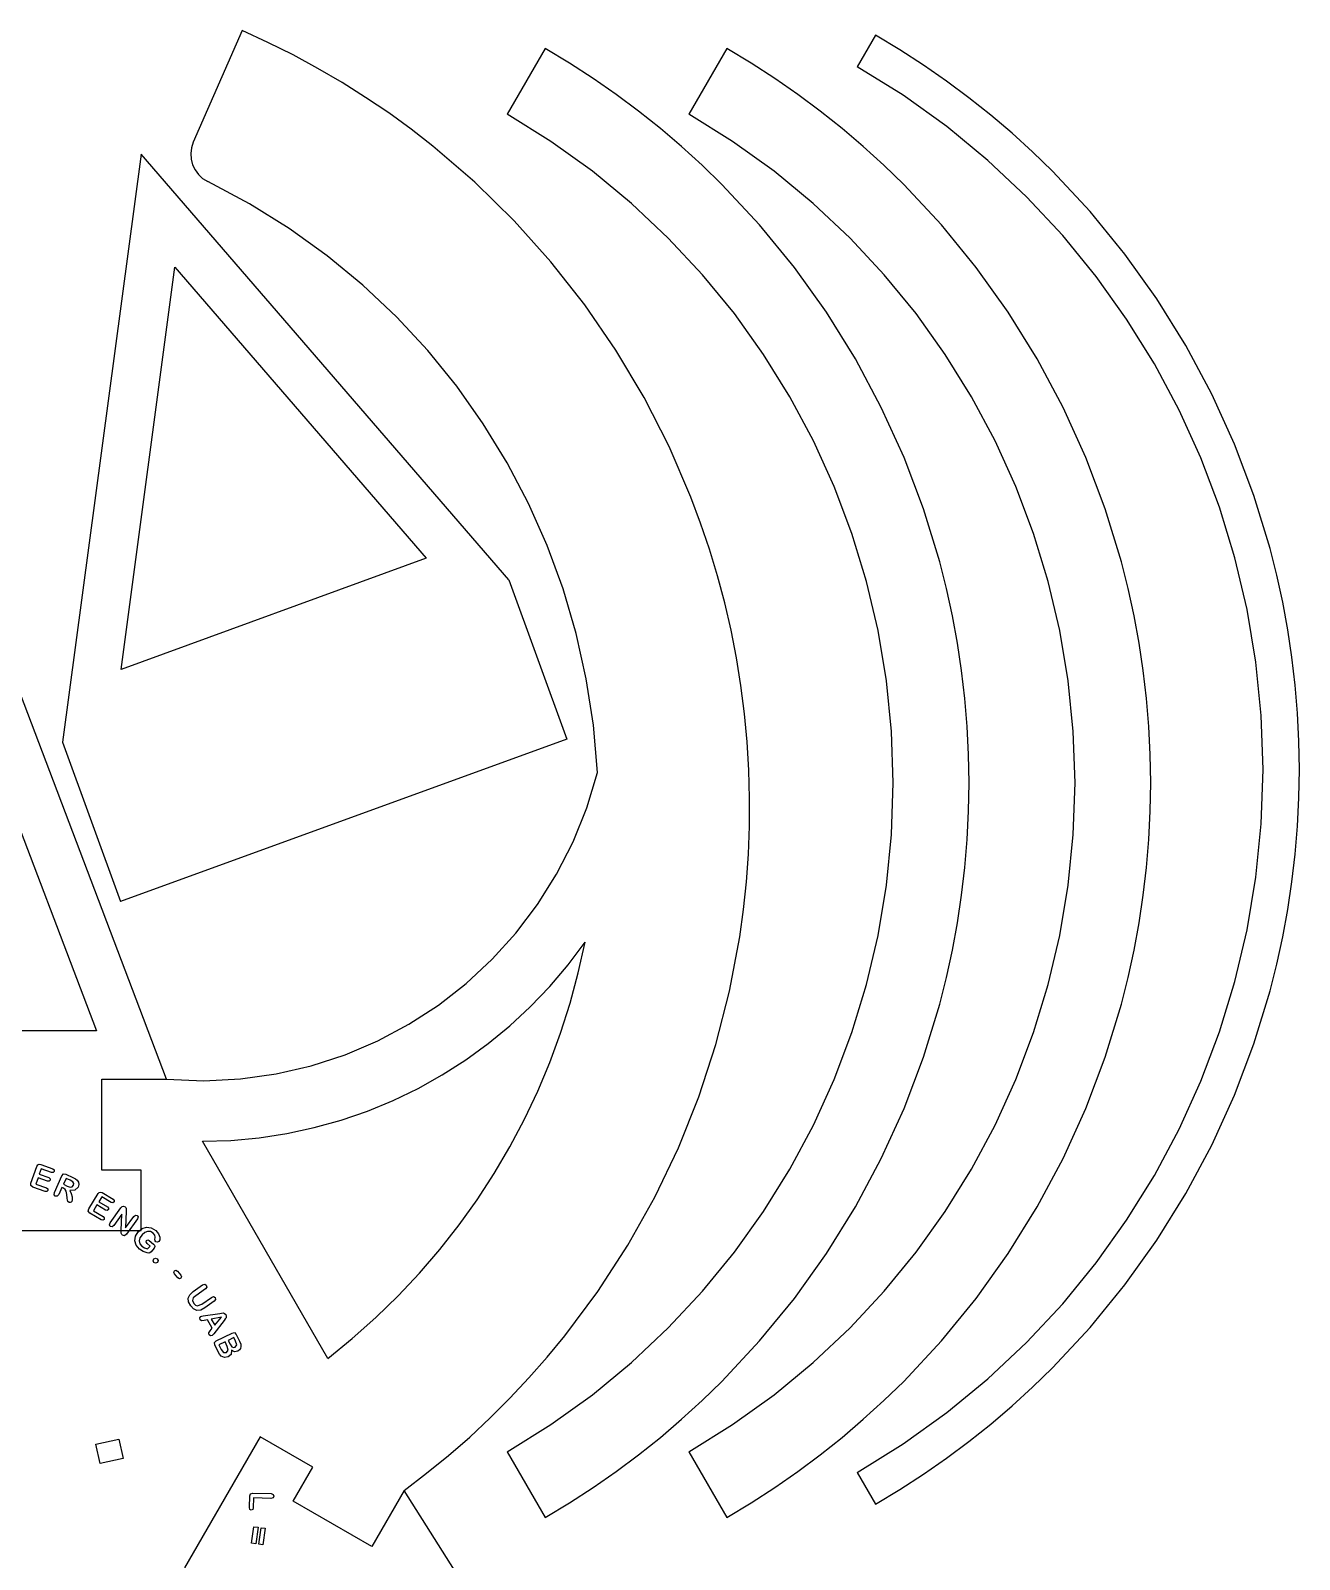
# Model space of a CAD drawing. Extents: x -180 to 1008, y 54 to 897.
# Drawn here: x 325.1 to 534.6, y 325.3 to 577.7 of the extents above; entities that cross this region are included whole.
import ezdxf

# ---------------------------------------------------------------- set-up
doc = ezdxf.new("R2010")
doc.units = 0

msp = doc.modelspace()

# ---------------------------------------------------------------- linework, layer by layer
at = {"layer": 'Visible'}
for p, q in [((360.018062, 577.711894), (351.945634, 559.298768)), ((364.270531, 575.762599), (360.01785, 577.711761)), ((368.437873, 573.682142), (364.270531, 575.762599)), ((464.578617, 576.949101), (461.578246, 571.752955)), ((468.5897, 574.542999), (464.57785, 576.949157)), ((372.517694, 571.473357), (368.437873, 573.682142)), ((410.02954, 574.745389), (403.777444, 563.919975)), ((414.04012, 572.339184), (410.02827, 574.745342)), ((440.027961, 574.745389), (433.77851, 563.919975)), ((444.040075, 572.339184), (440.028225, 574.745342)), ((472.502254, 572.015757), (468.5897, 574.542999)), ((376.507813, 569.139208), (372.517694, 571.473357)), ((417.952674, 569.811942), (414.04012, 572.339184)), ((447.952629, 569.811942), (444.040075, 572.339184)), ((469.162663, 567.031042), (461.577876, 571.75301)), ((476.313672, 569.370618), (472.502254, 572.015757)), ((380.406051, 566.682662), (376.507813, 569.139208)), ((421.764093, 567.166803), (417.952674, 569.811942)), ((451.764048, 567.166803), (447.952629, 569.811942)), ((480.022114, 566.61077), (476.313672, 569.370618)), ((384.210226, 564.106683), (380.406051, 566.682662)), ((425.472535, 564.406955), (421.764093, 567.166803)), ((455.47249, 564.406955), (451.764048, 567.166803)), ((476.360245, 561.857698), (469.162663, 567.031042)), ((483.62574, 563.739401), (480.022114, 566.61077)), ((387.918158, 561.414237), (384.210226, 564.106683)), ((410.995133, 559.427119), (403.778264, 563.920036)), ((429.076161, 561.535586), (425.472535, 564.406955)), ((440.995088, 559.427119), (433.778219, 563.920036)), ((459.076116, 561.535586), (455.47249, 564.406955)), ((487.122708, 560.759699), (483.62574, 563.739401)), ((391.527666, 558.60829), (387.918158, 561.414237)), ((432.573129, 558.555884), (429.076161, 561.535586)), ((462.573084, 558.555884), (459.076116, 561.535586)), ((483.156528, 556.257387), (476.360245, 561.857698)), ((490.511179, 557.674851), (487.122708, 560.759699)), ((351.641342, 558.363095), (351.526415, 557.413319)), ((351.946666, 559.298882), (351.641342, 558.363095)), ((398.442685, 552.667754), (391.527666, 558.60829)), ((417.843578, 554.50472), (410.995133, 559.427119)), ((435.9616, 555.471036), (432.573129, 558.555884)), ((447.843533, 554.50472), (440.995088, 559.427119)), ((465.961555, 555.471036), (462.573084, 558.555884)), ((343.349333, 557.330536), (330.376828, 460.223547)), ((404.049965, 487.036653), (343.349333, 557.330536)), ((351.526415, 557.413319), (351.592859, 556.474179)), ((351.592859, 556.474179), (351.831644, 555.570295)), ((351.831644, 555.570295), (352.233742, 554.726293)), ((439.239732, 552.284231), (435.9616, 555.471036)), ((469.239687, 552.284231), (465.961555, 555.471036)), ((489.53742, 550.254519), (483.156528, 556.257387)), ((493.789311, 554.488046), (490.511179, 557.674851)), ((352.233742, 554.726293), (352.790126, 553.966794)), ((352.790126, 553.966794), (353.491765, 553.316422)), ((353.491765, 553.316422), (354.329633, 552.7998)), ((361.22528, 549.133691), (354.329607, 552.7998)), ((424.310191, 549.176066), (417.843578, 554.50472)), ((454.310146, 549.176066), (447.843533, 554.50472)), ((500.007199, 547.821313), (493.789311, 554.488046)), ((404.937839, 546.308797), (398.442685, 552.667754)), ((445.457621, 545.617498), (439.239732, 552.284231)), ((475.457576, 545.617498), (469.239687, 552.284231)), ((495.488828, 543.873503), (489.53742, 550.254519)), ((367.80322, 545.044131), (361.22528, 549.133691)), ((430.381562, 543.464382), (424.310191, 549.176066)), ((460.381517, 543.464382), (454.310146, 549.176066)), ((505.761649, 540.785004), (500.007199, 547.821313)), ((410.995681, 539.555145), (404.937839, 546.308797)), ((451.21207, 538.581189), (445.457621, 545.617498)), ((481.212025, 538.581189), (475.457576, 545.617498)), ((374.049382, 540.552411), (367.80322, 545.044131)), ((436.044282, 537.392893), (430.381562, 543.464382)), ((466.044237, 537.392893), (460.381517, 543.464382)), ((500.996659, 537.13875), (495.488828, 543.873503)), ((379.949723, 535.679825), (374.049382, 540.552411)), ((511.037936, 533.40462), (505.761649, 540.785004)), ((340.055274, 472.259428), (348.924096, 538.63563)), ((348.924096, 538.63563), (390.413357, 490.587357)), ((416.598765, 532.43052), (410.995681, 539.555145)), ((456.488357, 531.200805), (451.21207, 538.581189)), ((486.488313, 531.200805), (481.212025, 538.581189)), ((385.490198, 530.447667), (379.949723, 535.679825)), ((441.284942, 530.984826), (436.044282, 537.392893)), ((471.284897, 530.984826), (466.044237, 537.392893)), ((506.04682, 530.074669), (500.996659, 537.13875)), ((515.821336, 525.705665), (511.037936, 533.40462)), ((390.656764, 524.877228), (385.490198, 530.447667)), ((421.729646, 524.958646), (416.598765, 532.43052)), ((446.090133, 524.263405), (441.284942, 530.984826)), ((461.271758, 523.50185), (456.488357, 531.200805)), ((476.090088, 524.263405), (471.284897, 530.984826)), ((491.271713, 523.50185), (486.488313, 531.200805)), ((510.625218, 522.705668), (506.04682, 530.074669)), ((520.097126, 517.713641), (515.821336, 525.705665)), ((395.435377, 518.989802), (390.656764, 524.877228)), ((426.370878, 517.163247), (421.729646, 524.958646)), ((450.446444, 517.251856), (446.090133, 524.263405)), ((465.547548, 515.509826), (461.271758, 523.50185)), ((480.446399, 517.251856), (476.090088, 524.263405)), ((495.547503, 515.509826), (491.271713, 523.50185)), ((514.71776, 515.056159), (510.625218, 522.705668)), ((399.811994, 512.806682), (395.435377, 518.989802)), ((523.850582, 509.45405), (520.097126, 517.713641)), ((430.505014, 509.068047), (426.370878, 517.163247)), ((454.340468, 509.973405), (450.446444, 517.251856)), ((469.301004, 507.250235), (465.547548, 515.509826)), ((484.340423, 509.973405), (480.446399, 517.251856)), ((499.300959, 507.250235), (495.547503, 515.509826)), ((518.310354, 507.150551), (514.71776, 515.056159)), ((403.772569, 506.34916), (399.811994, 512.806682)), ((457.758794, 502.451278), (454.340468, 509.973405)), ((487.758749, 502.451278), (484.340423, 509.973405)), ((434.114608, 500.696769), (430.505014, 509.068047)), ((527.066979, 500.952396), (523.850582, 509.45405)), ((407.30306, 499.638529), (403.772569, 506.34916)), ((472.517401, 498.74858), (469.301004, 507.250235)), ((502.517356, 498.74858), (499.300959, 507.250235)), ((521.388906, 499.013253), (518.310354, 507.150551)), ((460.688013, 494.708699), (457.758794, 502.451278)), ((490.687968, 494.708699), (487.758749, 502.451278)), ((435.717251, 496.415015), (434.114608, 500.696769)), ((529.731594, 492.23418), (527.066979, 500.952396)), ((410.389423, 492.696083), (407.30306, 499.638529)), ((475.182016, 490.030365), (472.517401, 498.74858)), ((505.181971, 490.030365), (502.517356, 498.74858)), ((523.939324, 490.668674), (521.388906, 499.013253)), ((437.182216, 492.073138), (435.717251, 496.415015)), ((463.114717, 486.768895), (460.688013, 494.708699)), ((493.114672, 486.768895), (490.687968, 494.708699)), ((413.017614, 485.543114), (410.389423, 492.696083)), ((530.852382, 487.801832), (529.731594, 492.23418)), ((347.553557, 404.598411), (314.557411, 491.413385)), ((390.413357, 490.587357), (340.055274, 472.259428)), ((438.507322, 487.674103), (437.182216, 492.073138)), ((476.302804, 485.598016), (475.182016, 490.030365)), ((506.302759, 485.598016), (505.181971, 490.030365)), ((525.947514, 482.141226), (523.939324, 490.668674)), ((439.69039, 483.220876), (438.507322, 487.674103)), ((531.829703, 483.324906), (530.852382, 487.801832)), ((404.049965, 487.036653), (413.625223, 460.725197)), ((415.173588, 478.200916), (413.017614, 485.543114)), ((465.025495, 478.655092), (463.114717, 486.768895)), ((477.280125, 481.12109), (476.302804, 485.598016)), ((495.02545, 478.655092), (493.114672, 486.768895)), ((507.28008, 481.12109), (506.302759, 485.598016)), ((440.729238, 478.716423), (439.69039, 483.220876)), ((527.399384, 473.455316), (525.947514, 482.141226)), ((532.661716, 478.806592), (531.829703, 483.324906)), ((478.112139, 476.602776), (477.280125, 481.12109)), ((508.112094, 476.602776), (507.28008, 481.12109)), ((416.843303, 470.69078), (415.173588, 478.200916)), ((441.621685, 474.163708), (440.729238, 478.716423)), ((466.406938, 470.390514), (465.025495, 478.655092)), ((496.406893, 470.390514), (495.02545, 478.655092)), ((533.346582, 474.250076), (532.661716, 478.806592)), ((478.797004, 472.04626), (478.112139, 476.602776)), ((508.796959, 472.04626), (508.112094, 476.602776)), ((442.365551, 469.565698), (441.621685, 474.163708)), ((479.332881, 467.454731), (478.797004, 472.04626)), ((509.332836, 467.454731), (508.796959, 472.04626)), ((528.280841, 464.635355), (527.399384, 473.455316)), ((533.882459, 469.658547), (533.346582, 474.250076)), ((313.401183, 471.939547), (335.954238, 412.598607)), ((418.012715, 463.034), (416.843303, 470.69078)), ((442.958655, 464.925357), (442.365551, 469.565698)), ((467.245638, 461.998387), (466.406938, 470.390514)), ((497.245593, 461.998387), (496.406893, 470.390514)), ((534.267507, 465.035192), (533.882459, 469.658547)), ((479.717929, 462.831376), (479.332881, 467.454731)), ((509.717884, 462.831376), (509.332836, 467.454731)), ((443.396971, 460.267846), (442.958655, 464.925357)), ((528.577791, 455.705753), (528.280841, 464.635355)), ((534.499885, 460.3832), (534.267507, 465.035192)), ((418.667778, 455.251869), (418.012715, 463.034)), ((467.528184, 453.501937), (467.245638, 461.998387)), ((479.950308, 458.179383), (479.717929, 462.831376)), ((497.528139, 453.501937), (497.245593, 461.998387)), ((509.950263, 458.179383), (509.717884, 462.831376)), ((330.376828, 460.223547), (339.952087, 433.911826)), ((413.625223, 460.725197), (339.952087, 433.911826)), ((443.678914, 455.618594), (443.396971, 460.267846)), ((534.577754, 455.705757), (534.499885, 460.3832)), ((480.028176, 453.501941), (479.950308, 458.179383)), ((510.028131, 453.501941), (509.950263, 458.179383)), ((416.900794, 449.371336), (418.667778, 455.251869)), ((443.80596, 450.980973), (443.678914, 455.618594)), ((528.280841, 446.776151), (528.577791, 455.705753)), ((534.499885, 451.028315), (534.577754, 455.705757)), ((467.245638, 445.005487), (467.528184, 453.501937)), ((479.950308, 448.824499), (480.028176, 453.501941)), ((497.245593, 445.005487), (497.528139, 453.501937)), ((509.950263, 448.824499), (510.028131, 453.501941)), ((414.645166, 443.75901), (416.900794, 449.371336)), ((443.779588, 446.358353), (443.80596, 450.980973)), ((534.267507, 446.376323), (534.499885, 451.028315)), ((479.717929, 444.172506), (479.950308, 448.824499)), ((509.717884, 444.172506), (509.950263, 448.824499)), ((527.399384, 437.95619), (528.280841, 446.776151)), ((443.601275, 441.754107), (443.779588, 446.358353)), ((466.406938, 436.61336), (467.245638, 445.005487)), ((496.406893, 436.61336), (497.245593, 445.005487)), ((533.882459, 441.752968), (534.267507, 446.376323)), ((411.9291, 438.434983), (414.645166, 443.75901)), ((443.2725, 437.171605), (443.601275, 441.754107)), ((479.332881, 439.549151), (479.717929, 444.172506)), ((509.332836, 439.549151), (509.717884, 444.172506)), ((533.346582, 437.161439), (533.882459, 441.752968)), ((478.797004, 434.957622), (479.332881, 439.549151)), ((508.796959, 434.957622), (509.332836, 439.549151)), ((408.780801, 433.419344), (411.9291, 438.434983)), ((442.794739, 432.614219), (443.2725, 437.171605)), ((525.947514, 429.27028), (527.399384, 437.95619)), ((532.661716, 432.604923), (533.346582, 437.161439)), ((465.025495, 428.348782), (466.406938, 436.61336)), ((478.112139, 430.401106), (478.797004, 434.957622)), ((495.02545, 428.348782), (496.406893, 436.61336)), ((508.112094, 430.401106), (508.796959, 434.957622)), ((405.228475, 428.732182), (408.780801, 433.419344)), ((442.169472, 428.085321), (442.794739, 432.614219)), ((531.829703, 428.086608), (532.661716, 432.604923)), ((477.280125, 425.882792), (478.112139, 430.401106)), ((507.28008, 425.882792), (508.112094, 430.401106)), ((523.939324, 420.742832), (525.947514, 429.27028)), ((401.300326, 424.393589), (405.228475, 428.732182)), ((413.818031, 423.456068), (416.634273, 427.214556)), ((415.511291, 422.134021), (416.634273, 427.214556)), ((440.482326, 419.12647), (442.169472, 428.085321)), ((463.114717, 420.234978), (465.025495, 428.348782)), ((493.114672, 420.234978), (495.02545, 428.348782)), ((530.852382, 423.609683), (531.829703, 428.086608)), ((397.02456, 420.423653), (401.300326, 424.393589)), ((476.302804, 421.405866), (477.280125, 425.882792)), ((506.302759, 421.405866), (507.28008, 425.882792)), ((410.799607, 419.898122), (413.818031, 423.456068)), ((414.164985, 417.127508), (415.511291, 422.134021)), ((529.731594, 419.177334), (530.852382, 423.609683)), ((392.429381, 416.842465), (397.02456, 420.423653)), ((407.59, 416.546443), (410.799607, 419.898122)), ((438.222886, 410.322024), (440.482326, 419.12647)), ((460.688013, 412.295174), (463.114717, 420.234978)), ((475.182016, 416.973517), (476.302804, 421.405866)), ((490.687968, 412.295174), (493.114672, 420.234978)), ((505.181971, 416.973517), (506.302759, 421.405866)), ((521.388906, 412.398253), (523.939324, 420.742832)), ((527.066979, 410.459119), (529.731594, 419.177334)), ((387.542995, 413.670115), (392.429381, 416.842465)), ((404.200208, 413.406751), (407.59, 416.546443)), ((412.599446, 412.201639), (414.164985, 417.127508)), ((472.517401, 408.255301), (475.182016, 416.973517)), ((502.517356, 408.255301), (505.181971, 416.973517)), ((335.954238, 412.598607), (282.365597, 412.599401)), ((382.393607, 410.926692), (387.542995, 413.670115)), ((400.641229, 410.484771), (404.200208, 413.406751)), ((410.818768, 407.363033), (412.599446, 412.201639)), ((457.758794, 404.552596), (460.688013, 412.295174)), ((487.758749, 404.552596), (490.687968, 412.295174)), ((518.310354, 404.260955), (521.388906, 412.398253)), ((377.009421, 408.632287), (382.393607, 410.926692)), ((396.924061, 407.786225), (400.641229, 410.484771)), ((435.402972, 401.698952), (438.222886, 410.322024)), ((523.850582, 401.957464), (527.066979, 410.459119)), ((365.649479, 405.470889), (371.418644, 406.806989)), ((371.418644, 406.806989), (377.009421, 408.632287)), ((393.059703, 405.316836), (396.924061, 407.786225)), ((408.827044, 402.618309), (410.818768, 407.363033)), ((469.301004, 399.753647), (472.517401, 408.255301)), ((499.300959, 399.753647), (502.517356, 408.255301)), ((336.85382, 404.598411), (347.553557, 404.598411)), ((336.85382, 389.59973), (336.85382, 404.598411)), ((347.553557, 404.598676), (347.553557, 404.59947)), ((347.553557, 404.59947), (347.553557, 404.59947)), ((347.553715, 404.598673), (353.68881, 404.346641)), ((353.68881, 404.346641), (359.730133, 404.644076)), ((359.730133, 404.644076), (365.649479, 405.470889)), ((389.059152, 403.082325), (393.059703, 405.316836)), ((454.340468, 397.030468), (457.758794, 404.552596)), ((484.340423, 397.030468), (487.758749, 404.552596)), ((514.71776, 396.355347), (518.310354, 404.260955)), ((384.933406, 401.088418), (389.059152, 403.082325)), ((406.628366, 397.974089), (408.827044, 402.618309)), ((432.034408, 393.284226), (435.402972, 401.698952)), ((520.097126, 393.697874), (523.850582, 401.957464)), ((376.350325, 397.845299), (380.693464, 399.340835)), ((380.693464, 399.340835), (384.933406, 401.088418)), ((465.547548, 391.494056), (469.301004, 399.753647)), ((495.547503, 391.494056), (499.300959, 399.753647)), ((367.398444, 395.633263), (371.914985, 396.607535)), ((371.914985, 396.607535), (376.350325, 397.845299)), ((404.226828, 393.436991), (406.628366, 397.974089)), ((450.446444, 389.752017), (454.340468, 397.030468)), ((480.446399, 389.752017), (484.340423, 397.030468)), ((510.625218, 388.705838), (514.71776, 396.355347)), ((353.47159, 394.348635), (358.165748, 394.498091)), ((374.160023, 358.51599), (353.472278, 394.34873)), ((358.165748, 394.498091), (362.811699, 394.928208)), ((362.811699, 394.928208), (367.398444, 395.633263)), ((401.626523, 389.013635), (404.226828, 393.436991)), ((428.129016, 385.104816), (432.034408, 393.284226)), ((461.271758, 383.502032), (465.547548, 391.494056)), ((491.271713, 383.502032), (495.547503, 391.494056)), ((515.821336, 385.70585), (520.097126, 393.697874)), ((325.13991, 387.421529), (326.143368, 390.205686)), ((326.143368, 390.205686), (326.286057, 390.451134)), ((326.286057, 390.451134), (326.48886, 390.546472)), ((326.48886, 390.546472), (326.768895, 390.499775)), ((326.850995, 389.816506), (326.523203, 388.906983)), ((326.523203, 388.906983), (328.079507, 388.346065)), ((326.768895, 390.499775), (328.749643, 389.785878)), ((328.541204, 389.207327), (326.850995, 389.816506)), ((328.541125, 389.207306), (328.541204, 389.207327)), ((328.834627, 389.190029), (328.541125, 389.207306)), ((328.749643, 389.785878), (328.985783, 389.609419)), ((328.999541, 389.370379), (328.834627, 389.190029)), ((328.985783, 389.609419), (328.999541, 389.370379)), ((330.262317, 388.659352), (330.521899, 388.951401)), ((330.521899, 388.951401), (330.90954, 388.902065)), ((330.90954, 388.902065), (332.090373, 388.365326)), ((343.351978, 389.59973), (336.85382, 389.59973)), ((343.351978, 379.599551), (343.351978, 389.59973)), ((398.831543, 384.710642), (401.626523, 389.013635)), ((446.090133, 382.740469), (450.446444, 389.752017)), ((476.090088, 382.740469), (480.446399, 389.752017)), ((506.04682, 381.336838), (510.625218, 388.705838)), ((325.119537, 387.032108), (325.13991, 387.421529)), ((325.434074, 386.795989), (325.119537, 387.032108)), ((327.472924, 386.06115), (325.434074, 386.795989)), ((326.319157, 388.341048), (325.939427, 387.287516)), ((325.939427, 387.287516), (327.687739, 386.657393)), ((327.875434, 387.780129), (326.319157, 388.341048)), ((327.687739, 386.657393), (327.92298, 386.478408)), ((327.93568, 386.228353), (327.767352, 386.046386)), ((328.161369, 387.765577), (327.875434, 387.780129)), ((327.92298, 386.478408), (327.93568, 386.228353)), ((328.079507, 388.346065), (328.30644, 388.175774)), ((328.319404, 387.942697), (328.161369, 387.765577)), ((328.30644, 388.175774), (328.319404, 387.942697)), ((329.008828, 385.901572), (330.262317, 388.659352)), ((330.258348, 386.723057), (329.734923, 385.571536)), ((330.512612, 386.607484), (330.258348, 386.723057)), ((330.942877, 388.229079), (330.495044, 387.243806)), ((330.495044, 387.243806), (331.145362, 386.948212)), ((330.512612, 386.607476), (330.512612, 386.607484)), ((330.809527, 386.41056), (330.512612, 386.607476)), ((330.972246, 386.106515), (330.809527, 386.41056)), ((331.612748, 387.924592), (330.942877, 388.229079)), ((331.145362, 386.948212), (331.605446, 386.792192)), ((332.417345, 386.254999), (331.578326, 386.226318)), ((331.578326, 386.226318), (331.809704, 385.755358)), ((331.605446, 386.792192), (331.946837, 386.822868)), ((332.0895, 387.642999), (331.612748, 387.924592)), ((331.612748, 387.924592), (331.612748, 387.924592)), ((331.946837, 386.822868), (332.17885, 387.080244)), ((332.221977, 387.376291), (332.0895, 387.642999)), ((332.090373, 388.365326), (332.49844, 388.153297)), ((332.17885, 387.080244), (332.221977, 387.376291)), ((332.935875, 386.7922), (332.417345, 386.254999)), ((332.49844, 388.153297), (332.773606, 387.927931)), ((332.773606, 387.927931), (332.979637, 387.589437)), ((333.035226, 387.192485), (332.935875, 386.7922)), ((332.979637, 387.589437), (333.035226, 387.192485)), ((327.767352, 386.046386), (327.472924, 386.06115)), ((328.954139, 385.528179), (329.008828, 385.901572)), ((329.17197, 385.293478), (328.954139, 385.528179)), ((329.482458, 385.282154), (329.17197, 385.293478)), ((329.734923, 385.571536), (329.482458, 385.282154)), ((331.068924, 385.572877), (330.972246, 386.106515)), ((331.139833, 384.956558), (331.068924, 385.572877)), ((331.183383, 384.624062), (331.139833, 384.956558)), ((331.26207, 384.414253), (331.183383, 384.624062)), ((331.440769, 384.262231), (331.26207, 384.414253)), ((331.640582, 384.221559), (331.440769, 384.262231)), ((331.811715, 384.273569), (331.640582, 384.221559)), ((331.809704, 385.755358), (331.928184, 385.185269)), ((331.922628, 384.394255), (331.811715, 384.273569)), ((331.957738, 384.67919), (331.922628, 384.394255)), ((331.928184, 385.185269), (331.957738, 384.67919)), ((334.712761, 383.171676), (336.240146, 385.706545)), ((336.048747, 383.843447), (335.470765, 382.884246)), ((337.465695, 382.989666), (336.048747, 383.843447)), ((336.240146, 385.706545), (336.427974, 385.919436)), ((336.858159, 385.18679), (336.359209, 384.358703)), ((336.359209, 384.358703), (337.776156, 383.504921)), ((336.427974, 385.919436), (336.645461, 385.973377)), ((336.645461, 385.973377), (336.911023, 385.872938)), ((338.397027, 384.259551), (336.858159, 385.18679)), ((336.911023, 385.872938), (338.714421, 384.786307)), ((338.681533, 384.185327), (338.397027, 384.259551)), ((338.397027, 384.259551), (338.397027, 384.259551)), ((338.878462, 384.330039), (338.681533, 384.185327)), ((338.714421, 384.786307), (338.911588, 384.567168)), ((338.911588, 384.567168), (338.878462, 384.330039)), ((340.199128, 383.578887), (340.451038, 383.638858)), ((340.451038, 383.638858), (340.703503, 383.552723)), ((395.845981, 380.534632), (398.831543, 384.710642)), ((423.698619, 377.187692), (428.129016, 385.104816)), ((511.037936, 378.006894), (515.821336, 385.70585)), ((334.616718, 382.793729), (334.712761, 383.171676)), ((334.879158, 382.500778), (334.616718, 382.793729)), ((336.735446, 381.382272), (334.879158, 382.500778)), ((335.470765, 382.884246), (337.06255, 381.925127)), ((337.021327, 381.310347), (336.735446, 381.382272)), ((337.221934, 381.455971), (337.021327, 381.310347)), ((337.06255, 381.925127), (337.258341, 381.70369)), ((337.258341, 381.70369), (337.221934, 381.455971)), ((337.743269, 382.919602), (337.465695, 382.989666)), ((337.932842, 383.062485), (337.743269, 382.919602)), ((337.776156, 383.504921), (337.965518, 383.293627)), ((337.965518, 383.293627), (337.932842, 383.062485)), ((338.209358, 380.894923), (339.986721, 383.357947)), ((340.164679, 382.328727), (338.81475, 380.458049)), ((339.986721, 383.357947), (340.199128, 383.578887)), ((340.035616, 379.593617), (340.164679, 382.328727)), ((340.703503, 383.552723), (340.831164, 383.41755)), ((340.87871, 382.836642), (340.764436, 380.057751)), ((340.764436, 380.057751), (342.134791, 381.95674)), ((340.831164, 383.41755), (340.885059, 383.262753)), ((340.878974, 382.836642), (340.87871, 382.836642)), ((340.891409, 383.069478), (340.878974, 382.836642)), ((340.885059, 383.262753), (340.891409, 383.069478)), ((342.729309, 381.527724), (340.917365, 379.016789)), ((342.134791, 381.95674), (342.412762, 382.17674)), ((342.412762, 382.17674), (342.695918, 382.114804)), ((342.695918, 382.114804), (342.848292, 381.86244)), ((342.848292, 381.86244), (342.729309, 381.527724)), ((441.284942, 376.019048), (446.090133, 382.740469)), ((456.488357, 375.803077), (461.271758, 383.502032)), ((471.284897, 376.019048), (476.090088, 382.740469)), ((486.488313, 375.803077), (491.271713, 383.502032)), ((500.996659, 374.272756), (506.04682, 381.336838)), ((318.354177, 379.599551), (343.351978, 379.599551)), ((338.092518, 380.558635), (338.209358, 380.894923)), ((338.244892, 380.306271), (338.092518, 380.558635)), ((338.530244, 380.242766), (338.244892, 380.306271)), ((338.81475, 380.458049), (338.530244, 380.242766)), ((340.031647, 379.367919), (340.035616, 379.593617)), ((340.053607, 379.159894), (340.031647, 379.367919)), ((340.127691, 378.987206), (340.053607, 379.159894)), ((340.265644, 378.847924), (340.127691, 378.987206)), ((340.602789, 378.764421), (340.265644, 378.847924)), ((340.917365, 379.016789), (340.602789, 378.764421)), ((342.303224, 377.936528), (342.418635, 378.689219)), ((342.418635, 378.689219), (342.866892, 379.420114)), ((342.866892, 379.420114), (343.520703, 379.965861)), ((343.491943, 378.907161), (343.150538, 378.391933)), ((343.934352, 379.294942), (343.491943, 378.907161)), ((343.520703, 379.965861), (344.248915, 380.191389)), ((344.403087, 379.475189), (343.934352, 379.294942)), ((344.248915, 380.191389), (345.003638, 380.074224)), ((344.866372, 379.439907), (344.403087, 379.475189)), ((345.303172, 379.189495), (344.866372, 379.439907)), ((345.003638, 380.074224), (345.750503, 379.615704)), ((345.583366, 378.840264), (345.303172, 379.189495)), ((345.66237, 378.508953), (345.583366, 378.840264)), ((345.750503, 379.615704), (346.212068, 379.073872)), ((346.212068, 379.073872), (346.413574, 378.547646)), ((392.673931, 376.492224), (395.845981, 380.534632)), ((342.518886, 377.213314), (342.303224, 377.936528)), ((343.052735, 376.566253), (342.518886, 377.213314)), ((343.150538, 378.391933), (343.033526, 377.893766)), ((343.033526, 377.893766), (343.138963, 377.43204)), ((343.654794, 376.162068), (343.052735, 376.566253)), ((343.138963, 377.43204), (343.461093, 377.029651)), ((343.461093, 377.029651), (343.90038, 376.745145)), ((344.359087, 375.925147), (343.654794, 376.162068)), ((343.90038, 376.745145), (344.409279, 376.577968)), ((344.148955, 377.737765), (344.213143, 377.984161)), ((344.360781, 377.465491), (344.148955, 377.737765)), ((344.213143, 377.984161), (344.426582, 378.087062)), ((344.827717, 377.061123), (344.360781, 377.465491)), ((344.409279, 376.577968), (344.827717, 377.061123)), ((344.426582, 378.087062), (344.679762, 377.981489)), ((344.679762, 377.981489), (345.363894, 377.389002)), ((344.972047, 376.111934), (344.791495, 375.948568)), ((345.466076, 376.682383), (344.972047, 376.111934)), ((345.363894, 377.389002), (345.557728, 377.182069)), ((345.61165, 376.961286), (345.466023, 376.682389)), ((345.466023, 376.682389), (345.466076, 376.682383)), ((345.557728, 377.182069), (345.61165, 376.961286)), ((345.622603, 378.081538), (345.66237, 378.508953)), ((345.648268, 377.910128), (345.622603, 378.081538)), ((345.747751, 377.770674), (345.648268, 377.910128)), ((346.017308, 377.675792), (345.747751, 377.770674)), ((346.271334, 377.796839), (346.017308, 377.675792)), ((346.407489, 378.10171), (346.271334, 377.796839)), ((346.413574, 378.547646), (346.407489, 378.10171)), ((389.319484, 372.590038), (392.673931, 376.492224)), ((418.755038, 369.559825), (423.698619, 377.187692)), ((505.761649, 370.626511), (511.037936, 378.006894)), ((344.602768, 375.898847), (344.359087, 375.925147)), ((344.791495, 375.948568), (344.602768, 375.898847)), ((345.314708, 374.629666), (345.439882, 374.928672)), ((345.443851, 374.351402), (345.314708, 374.629666)), ((345.439882, 374.928672), (345.720102, 375.04834)), ((345.718144, 374.231752), (345.443851, 374.351402)), ((345.443851, 374.351402), (345.443851, 374.351402)), ((346.015403, 374.361033), (345.718144, 374.231752)), ((345.720102, 375.04834), (346.005772, 374.932569)), ((346.005772, 374.932569), (346.127375, 374.646655)), ((346.127375, 374.646655), (346.015403, 374.361033)), ((436.044282, 369.61098), (441.284942, 376.019048)), ((451.21207, 368.422693), (456.488357, 375.803077)), ((466.044237, 369.61098), (471.284897, 376.019048)), ((481.212025, 368.422693), (486.488313, 375.803077)), ((495.488828, 367.538003), (500.996659, 374.272756)), ((348.716452, 372.750799), (348.827577, 372.979089)), ((348.843425, 372.469727), (348.716452, 372.750799)), ((348.827577, 372.979089), (349.067315, 373.05944)), ((349.400266, 371.829336), (348.843425, 372.469727)), ((349.067315, 373.05944), (349.331819, 372.894407)), ((349.331819, 372.894407), (349.88866, 372.254015)), ((349.662733, 371.662537), (349.400266, 371.829336)), ((349.400266, 371.829336), (349.400266, 371.829336)), ((349.902498, 371.742889), (349.662733, 371.662537)), ((349.88866, 372.254015), (350.013596, 371.971181)), ((350.013596, 371.971181), (349.902498, 371.742889)), ((385.786735, 368.834694), (389.319484, 372.590038)), ((351.111536, 368.463025), (351.365483, 369.014985)), ((351.365483, 369.014985), (351.936215, 369.538005)), ((351.936215, 369.538005), (353.480877, 370.632831)), ((351.936215, 369.538005), (351.936215, 369.538005)), ((352.362379, 368.862429), (351.952963, 368.483366)), ((353.942098, 369.982105), (352.362379, 368.862429)), ((353.341574, 367.453059), (354.934417, 368.582053)), ((353.480877, 370.632831), (353.838779, 370.75484)), ((353.838779, 370.75484), (354.10352, 370.590286)), ((354.174217, 370.281583), (353.942098, 369.982105)), ((354.10352, 370.590286), (354.174217, 370.281583)), ((354.934417, 368.582053), (355.292318, 368.70406)), ((355.292318, 368.70406), (355.557086, 368.539505)), ((355.557086, 368.539505), (355.626222, 368.232994)), ((382.079776, 365.232812), (385.786735, 368.834694)), ((413.310096, 362.248186), (418.755038, 369.559825)), ((430.381562, 363.539492), (436.044282, 369.61098)), ((460.381517, 363.539492), (466.044237, 369.61098)), ((500.007199, 363.590202), (505.761649, 370.626511)), ((351.172973, 367.851531), (351.111536, 368.463025)), ((351.546008, 367.158044), (351.172973, 367.851531)), ((352.005642, 366.667475), (351.546008, 367.158044)), ((351.952963, 368.483366), (351.824693, 368.069871)), ((351.824693, 368.069871), (352.030486, 367.57055)), ((352.53113, 366.427667), (352.005642, 366.667475)), ((352.030486, 367.57055), (352.311493, 367.280903)), ((352.311493, 367.280903), (352.614077, 367.174434)), ((353.169384, 366.465294), (352.53113, 366.427667)), ((352.614077, 367.174434), (353.341574, 367.453059)), ((353.851002, 366.836496), (353.169384, 366.465294)), ((355.395638, 367.931324), (353.851002, 366.836496)), ((355.626222, 368.232994), (355.395638, 367.931324)), ((356.319085, 365.94606), (356.597586, 365.992079)), ((356.597586, 365.992079), (356.885134, 366.01224)), ((356.885134, 366.01224), (357.117703, 365.940663)), ((445.457621, 361.386384), (451.21207, 368.422693)), ((475.457576, 361.386384), (481.212025, 368.422693)), ((489.53742, 361.156987), (495.488828, 367.538003)), ((353.041511, 365.179203), (353.1978, 365.405673)), ((353.081965, 364.894293), (353.041511, 365.179203)), ((353.299611, 364.726558), (353.081965, 364.894293)), ((353.1978, 365.405673), (353.354803, 365.467252)), ((353.739745, 364.768264), (353.299611, 364.726558)), ((353.354803, 365.467252), (353.605681, 365.512541)), ((353.605681, 365.512541), (356.319085, 365.94606)), ((354.270049, 364.863249), (353.739745, 364.768264)), ((355.084277, 363.485235), (354.270049, 364.863249)), ((354.754474, 363.072019), (355.084277, 363.485235)), ((356.587478, 365.312336), (354.892216, 364.987553)), ((354.892216, 364.987553), (355.49057, 363.974851)), ((357.025919, 364.760363), (355.361904, 362.582464)), ((355.49057, 363.974851), (356.587478, 365.312336)), ((357.225706, 365.018779), (357.025919, 364.760363)), ((357.117703, 365.940663), (357.313891, 365.735304)), ((357.351938, 365.22749), (357.225706, 365.018779)), ((357.313891, 365.735304), (357.399113, 365.464371)), ((357.399113, 365.464371), (357.351938, 365.22749)), ((378.2027, 361.791012), (382.079776, 365.232812)), ((424.310191, 357.827807), (430.381562, 363.539492)), ((454.310146, 357.827807), (460.381517, 363.539492)), ((493.789311, 356.923469), (500.007199, 363.590202)), ((354.495923, 362.569883), (354.514973, 362.712075)), ((354.547835, 362.413398), (354.495923, 362.569883)), ((354.514973, 362.712075), (354.617023, 362.887788)), ((354.784292, 362.234942), (354.547835, 362.413398)), ((354.617023, 362.887788), (354.754606, 363.072012)), ((354.754606, 363.072012), (354.754474, 363.072019)), ((355.060358, 362.263938), (354.784292, 362.234942)), ((355.361904, 362.582464), (355.060358, 362.263938)), ((355.440008, 361.14395), (355.727848, 361.405914)), ((355.49901, 360.757683), (355.440008, 361.14395)), ((355.727848, 361.405914), (358.390665, 362.697341)), ((357.209169, 361.237872), (356.174967, 360.736302)), ((357.571277, 360.491219), (357.209169, 361.237872)), ((358.639664, 361.931635), (357.723862, 361.487487)), ((357.723862, 361.487487), (358.042606, 360.830237)), ((358.390665, 362.697341), (358.775765, 362.758748)), ((358.922079, 361.34929), (358.639664, 361.931635)), ((358.775765, 362.758748), (359.04138, 362.475681)), ((359.115093, 360.723589), (358.922079, 361.34929)), ((359.04138, 362.475681), (359.598036, 361.32791)), ((359.598036, 361.32791), (359.77991, 360.872898)), ((374.1596, 358.515913), (378.2027, 361.791012)), ((410.40331, 358.719379), (413.310096, 362.248186)), ((439.239732, 354.719651), (445.457621, 361.386384)), ((469.239687, 354.719651), (475.457576, 361.386384)), ((483.156528, 355.154119), (489.53742, 361.156987)), ((356.024023, 359.675155), (355.49901, 360.757683)), ((356.2885, 359.197524), (356.024023, 359.675155)), ((356.024023, 359.675155), (356.024023, 359.675155)), ((356.174967, 360.736302), (356.548796, 359.965482)), ((356.565624, 358.87228), (356.2885, 359.197524)), ((356.548796, 359.965482), (356.944441, 359.483565)), ((357.115216, 358.631422), (356.565624, 358.87228)), ((356.944441, 359.483565), (357.425889, 359.49246)), ((357.725476, 358.739351), (357.115216, 358.631422)), ((357.425889, 359.49246), (357.723518, 359.86961)), ((357.723518, 359.86961), (357.571277, 360.491219)), ((357.571277, 360.491219), (357.571277, 360.491219)), ((358.178443, 359.174681), (357.725476, 358.739351)), ((358.042606, 360.830237), (358.293748, 360.441649)), ((358.251838, 359.85722), (358.178443, 359.174681)), ((358.762959, 359.612624), (358.251838, 359.85722)), ((358.293748, 360.441649), (358.596034, 360.310678)), ((358.596034, 360.310678), (358.852468, 360.360427)), ((359.287733, 359.70297), (358.762959, 359.612624)), ((358.852468, 360.360427), (359.115093, 360.723589)), ((359.555518, 359.895513), (359.287733, 359.70297)), ((359.737736, 360.165959), (359.555518, 359.895513)), ((359.820815, 360.480844), (359.737736, 360.165959)), ((359.77991, 360.872898), (359.820815, 360.480844)), ((407.375616, 355.279744), (410.40331, 358.719379)), ((417.843578, 352.499153), (424.310191, 357.827807)), ((447.843533, 352.499153), (454.310146, 357.827807)), ((490.511179, 353.736664), (493.789311, 356.923469)), ((404.228494, 351.93265), (407.375616, 355.279744)), ((435.9616, 351.532846), (439.239732, 354.719651)), ((465.961555, 351.532846), (469.239687, 354.719651)), ((476.360245, 349.553808), (483.156528, 355.154119)), ((487.122708, 350.651816), (490.511179, 353.736664)), ((400.96342, 348.68147), (404.228494, 351.93265)), ((410.995133, 347.576755), (417.843578, 352.499153)), ((432.573129, 348.447998), (435.9616, 351.532846)), ((440.995088, 347.576755), (447.843533, 352.499153)), ((462.573084, 348.447998), (465.961555, 351.532846)), ((397.581873, 345.529575), (400.96342, 348.68147)), ((429.076161, 345.468296), (432.573129, 348.447998)), ((459.076116, 345.468296), (462.573084, 348.447998)), ((469.162663, 344.380464), (476.360245, 349.553808)), ((483.62574, 347.672113), (487.122708, 350.651816)), ((403.778264, 343.083837), (410.995133, 347.576755)), ((433.778219, 343.083837), (440.995088, 347.576755)), ((480.022114, 344.800744), (483.62574, 347.672113)), ((335.88496, 344.339911), (339.665338, 345.16394)), ((336.580873, 341.147296), (335.88496, 344.339911)), ((339.665338, 345.16394), (340.361251, 341.971324)), ((363.002558, 345.566002), (350.503657, 323.915392)), ((371.662359, 340.565992), (363.002558, 345.566002)), ((394.08533, 342.480335), (397.581873, 345.529575)), ((425.472535, 342.596927), (429.076161, 345.468296)), ((455.47249, 342.596927), (459.076116, 345.468296)), ((461.577876, 339.658496), (469.162663, 344.380464)), ((476.313672, 342.040897), (480.022114, 344.800744)), ((340.361251, 341.971324), (336.580873, 341.147296)), ((390.475269, 339.537123), (394.08533, 342.480335)), ((403.777444, 343.083843), (410.02954, 332.25854)), ((421.764093, 339.837079), (425.472535, 342.596927)), ((433.77851, 343.083843), (440.027961, 332.25854)), ((451.764048, 339.837079), (455.47249, 342.596927)), ((472.502254, 339.395758), (476.313672, 342.040897)), ((368.41328, 334.936835), (371.662359, 340.565992)), ((386.753168, 336.70331), (390.475269, 339.537123)), ((417.952674, 337.19194), (421.764093, 339.837079)), ((447.952629, 337.19194), (451.764048, 339.837079)), ((461.578246, 339.658498), (464.578617, 334.462358)), ((468.5897, 336.868516), (472.502254, 339.395758)), ((361.207309, 333.876333), (361.26774, 335.800907)), ((361.26774, 335.800907), (361.394978, 336.173072)), ((361.394978, 336.173072), (361.771612, 336.274095)), ((361.771612, 336.274095), (364.802093, 336.178938)), ((364.802093, 336.178938), (365.161105, 336.060191)), ((365.272865, 335.769186), (365.142981, 335.483085)), ((365.161105, 336.060191), (365.272865, 335.769186)), ((386.754174, 336.703291), (381.404306, 327.436939)), ((386.754174, 336.703635), (386.754174, 336.703371)), ((386.754174, 336.703291), (386.754174, 336.703556)), ((386.754174, 336.703265), (386.754174, 336.703291)), ((439.234212, 253.975813), (386.754174, 336.703291)), ((414.04012, 334.664698), (417.952674, 337.19194)), ((444.040075, 334.664698), (447.952629, 337.19194)), ((464.57785, 334.462358), (468.5897, 336.868516)), ((361.286525, 333.575582), (361.207309, 333.876333)), ((361.519544, 333.466177), (361.286525, 333.575582)), ((361.759044, 333.563437), (361.519544, 333.466177)), ((361.862258, 333.855749), (361.759044, 333.563437)), ((361.913005, 335.471658), (361.862258, 333.855749)), ((364.777063, 335.381731), (361.913005, 335.471658)), ((365.142981, 335.483085), (364.777063, 335.381731)), ((364.777063, 335.381731), (364.777063, 335.381731)), ((381.404306, 327.436939), (368.41328, 334.936835)), ((410.02827, 332.25854), (414.04012, 334.664698)), ((440.028225, 332.25854), (444.040075, 334.664698)), ((361.575529, 327.990896), (361.951052, 330.720546)), ((361.951052, 330.720546), (362.648096, 330.624661)), ((362.648096, 330.624661), (362.272573, 327.895011)), ((362.756787, 327.828389), (363.132309, 330.558039)), ((363.132309, 330.558039), (363.829353, 330.462154)), ((363.829353, 330.462154), (363.453831, 327.732504)), ((362.272573, 327.895011), (361.575529, 327.990896)), ((363.453831, 327.732504), (362.756787, 327.828389))]:
    msp.add_line(p, q, dxfattribs=at)

doc.saveas('drawing.dxf')
